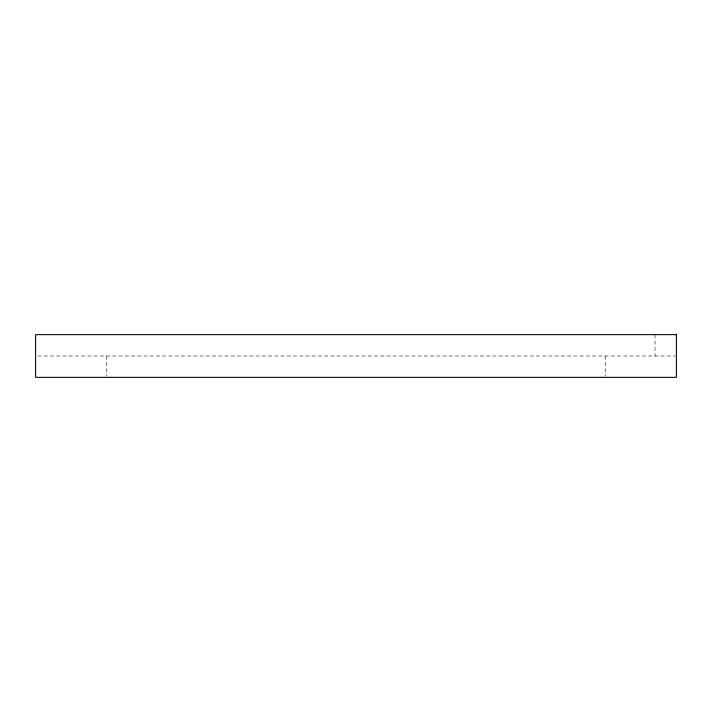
<?xml version="1.0" encoding="UTF-8"?>
<svg xmlns="http://www.w3.org/2000/svg" width="712" height="712" viewBox="0 0 712 712"><rect width="100%" height="100%" fill="white"/><g stroke="black" fill="none" stroke-linecap="round" stroke-linejoin="round"><path stroke-width="0.53" stroke-dasharray="3.56 2.67" d="M37.825 356L675.332 356M655.04 334.64L655.04 356M605.2 356L605.2 376.292M106.8 356L106.8 376.292"/><path stroke-width="1.07" d="M676.4 334.64L35.6 334.64L35.6 377.36L676.4 377.36L676.4 334.64"/></g></svg>
